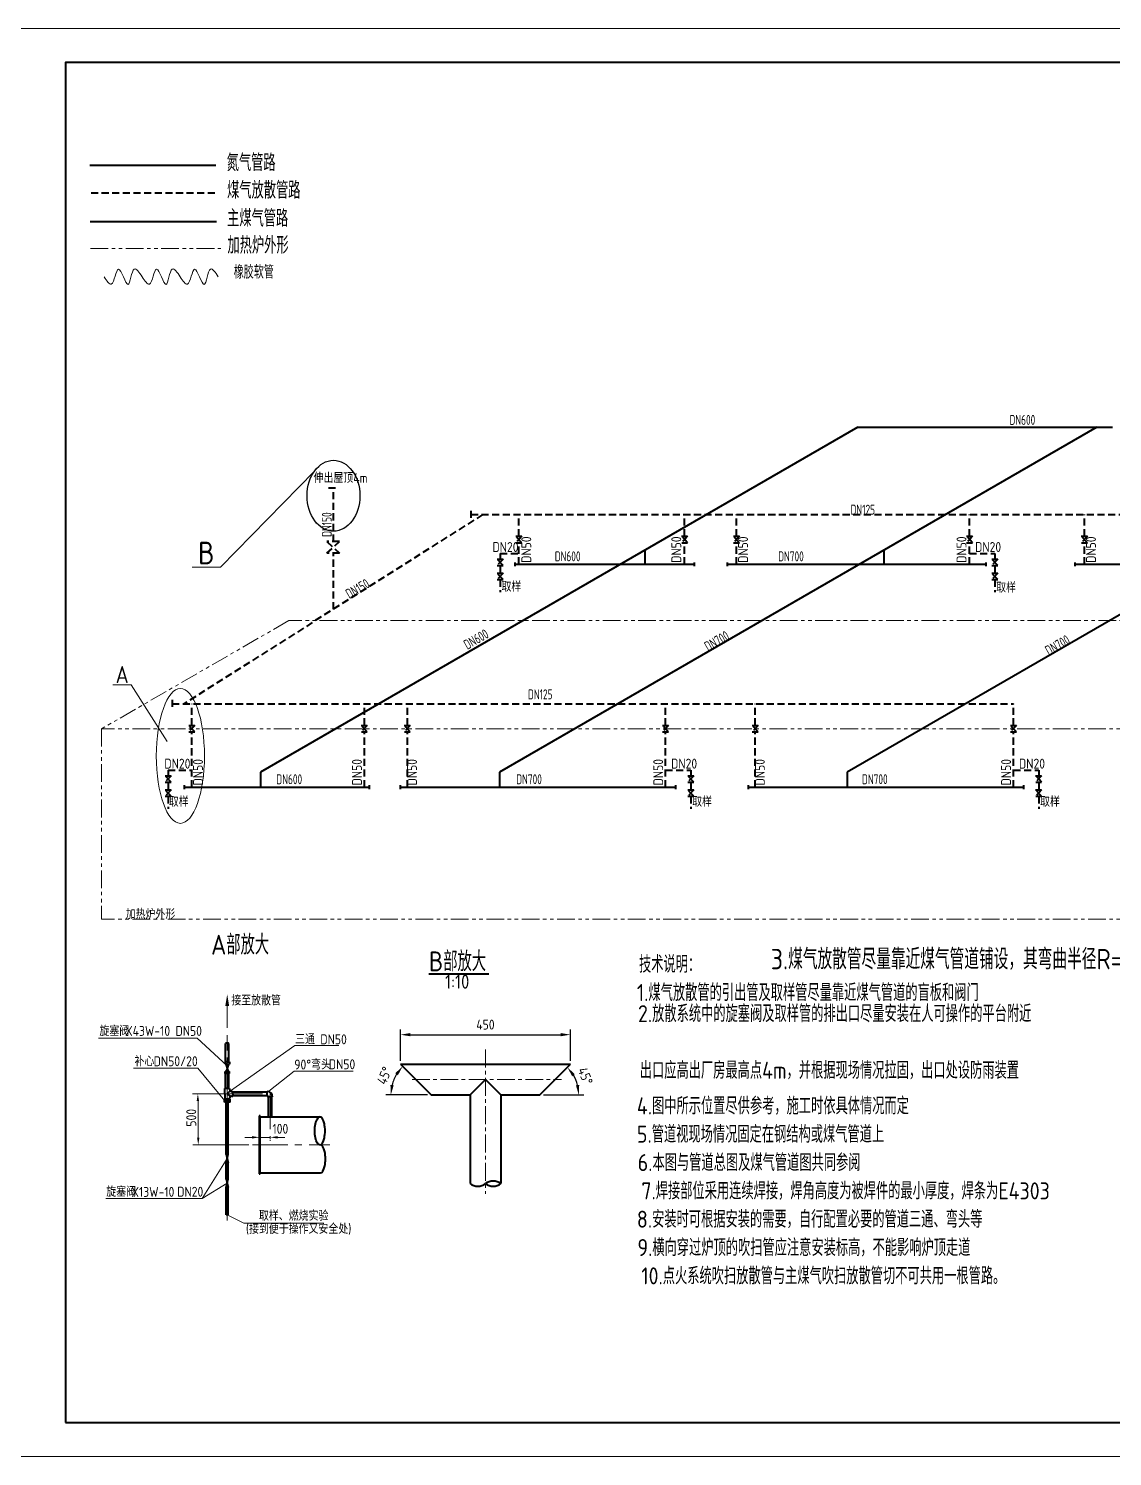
# Model space of a CAD drawing. Header units: millimetres. Extents: x -45744 to 19596, y 135 to 25335.
# Drawn here: x -15198 to 3940, y 135 to 25335 of the extents above; entities that cross this region are included whole.
import ezdxf
from ezdxf.enums import TextEntityAlignment as Align

# ---------------------------------------------------------------- set-up
doc = ezdxf.new("R2010")
doc.units = ezdxf.units.MM
doc.header["$LTSCALE"] = 500
for name, pattern in [('CENTER', [2, 1.25, -0.25, 0.25, -0.25]), ('DASHED2', [0.375, 0.25, -0.125]), ('PHANTOM2', [1.25, 0.625, -0.125, 0.125, -0.125, 0.125, -0.125])]:
    doc.linetypes.add(name, pattern=pattern)
for name, color, linetype, lineweight in [('2D', 4, 'PHANTOM2', 20), ('BIAOZHU', 3, 'Continuous', 25), ('SHI', 7, 'Continuous', 40), ('WEN', 3, 'Continuous', 20), ('XI', 2, 'Continuous', 20), ('ZHONG', 1, 'CENTER', 20)]:
    doc.layers.add(name, color=color, linetype=linetype, lineweight=lineweight)
doc.styles.add('GB', font='gbenor.shx', dxfattribs={"bigfont": 'gbcbig.shx'})
doc.styles.add('HZ0', font='SIMPLEX.shx', dxfattribs={"width": 0.8, "height": 140, "bigfont": 'hztxt0.shx'})
doc.dimstyles.new('SUNNY', dxfattribs={"dimscale": 50, "dimtxt": 3.5, "dimasz": 3.5, "dimexe": 1.8, "dimexo": 1.25, "dimgap": 1.8, "dimtad": 1, "dimdec": 3, "dimdsep": 46, "dimtxsty": 'GB', "dimcen": 3.5, "dimadec": 3, "dimazin": 2, "dimtfac": 1, "dimtdec": 3, "dimtix": 1, "dimtmove": 0, "dimatfit": 2, "dimfxl": 0, "dimarcsym": 0})

# ---------------------------------------------------------------- blocks, each defined once
blk = doc.blocks.new('*D4')
at = {"layer": 'Defpoints', "color": 0}
for p in [(-8630, 7056), (-8705, 6871), (-8090, 6516), (-8090, 6516), (-7400, 6516)]:
    blk.add_point(p, dxfattribs=at)
at = {"layer": 'WEN', "color": 0, "lineweight": -2}
blk.add_line((-8152, 6516), (-8891, 6516), dxfattribs=at)
blk.add_arc((-8090, 6516), 711, 149.1394, 165.8606, dxfattribs=at)
at = {"layer": 'WEN', "color": 0}
for points in [[(-8723, 6899), (-8677, 6863), (-8592, 7019)], [(-8750, 6686), (-8808, 6693), (-8801, 6516)]]:
    blk.add_solid(points, dxfattribs=at)
at = {"layer": 'WEN', "color": 0, "insert": (-8915, 6858), "char_height": 175, "attachment_point": 5, "rotation": 67.5, "style": 'GB'}
blk.add_mtext('45°', dxfattribs=at)
blk = doc.blocks.new('*D5')
at = {"layer": 'Defpoints', "color": 0}
for p in [(-5630, 7056), (-5505, 6694), (-6860, 6516), (-6170, 6516), (-6170, 6516)]:
    blk.add_point(p, dxfattribs=at)
at = {"layer": 'WEN', "color": 0, "lineweight": -2}
blk.add_line((-6107, 6516), (-5392, 6516), dxfattribs=at)
blk.add_arc((-6170, 6516), 688, 14.6174, 30.3826, dxfattribs=at)
at = {"layer": 'WEN', "color": 0}
for points in [[(-5599, 6846), (-5553, 6882), (-5683, 7002)], [(-5475, 6693), (-5533, 6686), (-5482, 6516)]]:
    blk.add_solid(points, dxfattribs=at)
at = {"layer": 'WEN', "color": 0, "insert": (-5366, 6849), "char_height": 175, "attachment_point": 5, "rotation": 292.5, "style": 'GB'}
blk.add_mtext('45°', dxfattribs=at)
blk = doc.blocks.new('*D6')
at = {"layer": 'Defpoints', "color": 0}
for p in [(-5630, 7579), (-8630, 7056), (-5630, 7056)]:
    blk.add_point(p, dxfattribs=at)
at = {"layer": 'WEN', "color": 0, "lineweight": -2}
for p, q in [((-8630, 7119), (-8630, 7669)), ((-8455, 7579), (-5805, 7579)), ((-5630, 7119), (-5630, 7669))]:
    blk.add_line(p, q, dxfattribs=at)
at = {"layer": 'WEN', "color": 0}
for points in [[(-8455, 7608), (-8455, 7550), (-8630, 7579)], [(-5805, 7608), (-5805, 7550), (-5630, 7579)]]:
    blk.add_solid(points, dxfattribs=at)
at = {"layer": 'WEN', "color": 0, "insert": (-7130, 7757), "char_height": 175, "attachment_point": 5, "style": 'GB'}
blk.add_mtext('450', dxfattribs=at)

msp = doc.modelspace()

# ---------------------------------------------------------------- linework, layer by layer
at = {"layer": '2D'}
for p, q in [((-14104.4268, 21456.7141), (-11803.3774, 21456.7141)), ((-10602.1627, 14886.3768), (-13909.2821, 12977.0105)), ((10254.8526, 14886.3768), (-10602.1627, 14886.3768)), ((6947.7332, 12977.0105), (-13909.2821, 12977.0105)), ((-13909.2821, 12977.0105), (-13909.2821, 9619.9171)), ((6947.7332, 9619.9171), (-13909.2821, 9619.9171))]:
    msp.add_line(p, q, dxfattribs=at)
at = {"layer": 'BIAOZHU'}
msp.add_line((-11809.4976, 15830.1405), (-10151.3332, 17522.4078), dxfattribs=at)
msp.add_ellipse((-9814.1881, 17089.9524), major_axis=(0, 625.3386), ratio=0.7463955557, start_param=-6.283185307179585, end_param=0, dxfattribs=at)
at = {"layer": 'SHI', "color": 4, "lineweight": 40}
msp.add_line((-11890.0858, 22915.8381), (-14118.2493, 22915.8381), dxfattribs=at)
at = {"layer": 'SHI', "color": 6, "linetype": 'DASHED2', "lineweight": 40}
for p, q in [((-14094.8601, 22437.4017), (-11867.6943, 22437.4017)), ((-9900.4381, 17228.0294), (-9727.9381, 17228.0294)), ((-9814.1881, 16280.0039), (-9814.1881, 17228.0294)), ((-7177.1881, 16758.0423), (-12451.1881, 13418.884)), ((-7386.6881, 16825.976), (-7386.6881, 16690.1085)), ((-7386.6881, 16758.0423), (7559.8351, 16758.0423)), ((-6540.1881, 16375.2811), (-6540.1881, 16758.0423)), ((-3613.1881, 16375.2811), (-3613.1881, 16758.0423)), ((-2697.6881, 16375.2811), (-2697.6881, 16758.0423)), ((1417.3119, 16375.2811), (1417.3119, 16758.0423)), ((3444.8351, 16375.2811), (3444.8351, 16758.0423)), ((-9709.7188, 16280.0039), (-9929.1065, 16280.0039)), ((-9929.1065, 16280.0039), (-9704.5549, 16076.0548)), ((-9929.1065, 16076.0548), (-9709.7188, 16280.0039)), ((-6594.8835, 16375.2811), (-6488.3846, 16375.2811)), ((-6488.3846, 16261.0696), (-6594.8835, 16375.2811)), ((-6488.3846, 16375.2811), (-6591.9917, 16261.0696)), ((-6591.9917, 16261.0696), (-6488.3846, 16261.0696)), ((-6540.1881, 15880.1308), (-6540.1881, 16261.0696)), ((-3667.8835, 16375.2811), (-3561.3846, 16375.2811)), ((-3561.3846, 16261.0696), (-3667.8835, 16375.2811)), ((-3561.3846, 16375.2811), (-3664.9917, 16261.0696)), ((-3664.9917, 16261.0696), (-3561.3846, 16261.0696)), ((-3613.1881, 15880.1308), (-3613.1881, 16261.0696)), ((-2752.3835, 16375.2811), (-2645.8846, 16375.2811)), ((-2645.8846, 16261.0696), (-2752.3835, 16375.2811)), ((-2645.8846, 16375.2811), (-2749.4917, 16261.0696)), ((-2749.4917, 16261.0696), (-2645.8846, 16261.0696)), ((-2697.6881, 15880.1308), (-2697.6881, 16261.0696)), ((1362.6165, 16375.2811), (1469.1154, 16375.2811)), ((1469.1154, 16261.0696), (1362.6165, 16375.2811)), ((1469.1154, 16375.2811), (1365.5083, 16261.0696)), ((1365.5083, 16261.0696), (1469.1154, 16261.0696)), ((1417.3119, 15880.1308), (1417.3119, 16261.0696)), ((3390.1398, 16375.2811), (3496.6387, 16375.2811)), ((3496.6387, 16261.0696), (3390.1398, 16375.2811)), ((3496.6387, 16375.2811), (3393.0316, 16261.0696)), ((3393.0316, 16261.0696), (3496.6387, 16261.0696)), ((3444.8351, 15880.1308), (3444.8351, 16261.0696)), ((-9704.5549, 16076.0548), (-9929.1065, 16076.0548)), ((-9814.1881, 15087.3969), (-9814.1881, 16076.0548)), ((-6926.3835, 15973.227), (-6819.8846, 15973.227)), ((-6819.8846, 15859.0155), (-6926.3835, 15973.227)), ((-6819.8846, 15973.227), (-6923.4917, 15859.0155)), ((-6871.6881, 16070.6002), (-6540.1881, 16070.6002)), ((-6871.6881, 16070.6002), (-6871.6881, 15973.227)), ((1417.3119, 16070.6002), (1862.8119, 16070.6002)), ((1808.1165, 15973.227), (1914.6154, 15973.227)), ((1914.6154, 15859.0155), (1808.1165, 15973.227)), ((1914.6154, 15973.227), (1811.0083, 15859.0155)), ((1862.8119, 16070.6002), (1862.8119, 15973.227)), ((-6926.3835, 15724.227), (-6819.8846, 15724.227)), ((-6819.8846, 15610.0155), (-6926.3835, 15724.227)), ((-6923.4917, 15859.0155), (-6819.8846, 15859.0155)), ((-6819.8846, 15724.227), (-6923.4917, 15610.0155)), ((-6871.6881, 15859.0155), (-6871.6881, 15724.227)), ((1808.1165, 15724.227), (1914.6154, 15724.227)), ((1914.6154, 15610.0155), (1808.1165, 15724.227)), ((1811.0083, 15859.0155), (1914.6154, 15859.0155)), ((1914.6154, 15724.227), (1811.0083, 15610.0155)), ((1862.8119, 15859.0155), (1862.8119, 15724.227)), ((-6923.4917, 15610.0155), (-6819.8846, 15610.0155)), ((-6871.6881, 15610.0155), (-6871.6881, 15388.6747)), ((1811.0083, 15610.0155), (1914.6154, 15610.0155)), ((1862.8119, 15610.0155), (1862.8119, 15388.6747)), ((-12660.6881, 13487.884), (-12660.6881, 13352.0165)), ((-12660.6881, 13419.9502), (2192.3351, 13419.9502)), ((-12315.1881, 13037.189), (-12315.1881, 13419.9502)), ((-9268.6881, 13037.189), (-9268.6881, 13419.9502)), ((-8509.1881, 13037.189), (-8509.1881, 13419.9502)), ((-3950.1881, 13037.189), (-3950.1881, 13419.9502)), ((-2366.6649, 13037.189), (-2366.6649, 13419.9502)), ((2192.3351, 13037.189), (2192.3351, 13419.9502)), ((-12369.8835, 13037.189), (-12263.3846, 13037.189)), ((-12263.3846, 12922.9776), (-12369.8835, 13037.189)), ((-12263.3846, 13037.189), (-12366.9917, 12922.9776)), ((-12366.9917, 12922.9776), (-12263.3846, 12922.9776)), ((-12315.1881, 11946.1502), (-12315.1881, 12922.9776)), ((-9323.3835, 13037.189), (-9216.8846, 13037.189)), ((-9216.8846, 12922.9776), (-9323.3835, 13037.189)), ((-9216.8846, 13037.189), (-9320.4917, 12922.9776)), ((-9320.4917, 12922.9776), (-9216.8846, 12922.9776)), ((-9268.6881, 11946.1502), (-9268.6881, 12922.9776)), ((-8563.8835, 13037.189), (-8457.3846, 13037.189)), ((-8457.3846, 12922.9776), (-8563.8835, 13037.189)), ((-8457.3846, 13037.189), (-8560.9917, 12922.9776)), ((-8560.9917, 12922.9776), (-8457.3846, 12922.9776)), ((-8509.1881, 11946.1502), (-8509.1881, 12922.9776)), ((-4004.8835, 13037.189), (-3898.3846, 13037.189)), ((-3898.3846, 12922.9776), (-4004.8835, 13037.189)), ((-3898.3846, 13037.189), (-4001.9917, 12922.9776)), ((-4001.9917, 12922.9776), (-3898.3846, 12922.9776)), ((-3950.1881, 11946.1502), (-3950.1881, 12922.9776)), ((-2421.3602, 13037.189), (-2314.8613, 13037.189)), ((-2314.8613, 12922.9776), (-2421.3602, 13037.189)), ((-2314.8613, 13037.189), (-2418.4684, 12922.9776)), ((-2418.4684, 12922.9776), (-2314.8613, 12922.9776)), ((-2366.6649, 11946.1502), (-2366.6649, 12922.9776)), ((2137.6398, 13037.189), (2244.1387, 13037.189)), ((2244.1387, 12922.9776), (2137.6398, 13037.189)), ((2244.1387, 13037.189), (2140.5316, 12922.9776)), ((2140.5316, 12922.9776), (2244.1387, 12922.9776)), ((2192.3351, 11946.1502), (2192.3351, 12922.9776)), ((-12787.3835, 12149.7094), (-12680.8846, 12149.7094)), ((-12680.8846, 12035.498), (-12787.3835, 12149.7094)), ((-12680.8846, 12149.7094), (-12784.4917, 12035.498)), ((-12732.6881, 12247.0827), (-12316.1881, 12247.0827)), ((-12732.6881, 12247.0827), (-12732.6881, 12149.7094)), ((-3950.1881, 12247.0827), (-3504.6881, 12247.0827)), ((-3559.3835, 12149.7094), (-3452.8846, 12149.7094)), ((-3452.8846, 12035.498), (-3559.3835, 12149.7094)), ((-3452.8846, 12149.7094), (-3556.4917, 12035.498)), ((-3504.6881, 12247.0827), (-3504.6881, 12149.7094)), ((2192.3351, 12247.0827), (2637.8351, 12247.0827)), ((2583.1398, 12149.7094), (2689.6387, 12149.7094)), ((2689.6387, 12035.498), (2583.1398, 12149.7094)), ((2689.6387, 12149.7094), (2586.0316, 12035.498)), ((2637.8351, 12247.0827), (2637.8351, 12149.7094)), ((-12787.3835, 11900.7094), (-12680.8846, 11900.7094)), ((-12680.8846, 11786.498), (-12787.3835, 11900.7094)), ((-12784.4917, 12035.498), (-12680.8846, 12035.498)), ((-12680.8846, 11900.7094), (-12784.4917, 11786.498)), ((-12732.6881, 12035.498), (-12732.6881, 11900.7094)), ((-3559.3835, 11900.7094), (-3452.8846, 11900.7094)), ((-3452.8846, 11786.498), (-3559.3835, 11900.7094)), ((-3556.4917, 12035.498), (-3452.8846, 12035.498)), ((-3452.8846, 11900.7094), (-3556.4917, 11786.498)), ((-3504.6881, 12035.498), (-3504.6881, 11900.7094)), ((2583.1398, 11900.7094), (2689.6387, 11900.7094)), ((2689.6387, 11786.498), (2583.1398, 11900.7094)), ((2586.0316, 12035.498), (2689.6387, 12035.498)), ((2689.6387, 11900.7094), (2586.0316, 11786.498)), ((2637.8351, 12035.498), (2637.8351, 11900.7094)), ((-12784.4917, 11786.498), (-12680.8846, 11786.498)), ((-12732.6881, 11786.498), (-12732.6881, 11565.1572)), ((-3556.4917, 11786.498), (-3452.8846, 11786.498)), ((-3504.6881, 11786.498), (-3504.6881, 11565.1572)), ((2586.0316, 11786.498), (2689.6387, 11786.498)), ((2637.8351, 11786.498), (2637.8351, 11565.1572))]:
    msp.add_line(p, q, dxfattribs=at)
at = {"layer": 'SHI', "lineweight": 40}
for p, q in [((-11876.3369, 21923.3496), (-14110.6261, 21923.3496)), ((-554.5808, 18300.764), (-11103.1881, 12210.5227)), ((3663.9192, 18300.764), (-6884.6881, 12210.5227)), ((9806.4425, 18300.764), (-742.1649, 12210.5227)), ((-554.5808, 18300.764), (3940.1803, 18300.764)), ((-4316.6881, 16128.7103), (-4316.6881, 15880.1308)), ((-98.1881, 16128.7103), (-98.1881, 15880.1308)), ((-6612.2825, 15914.3226), (-6612.2825, 15846.0017)), ((-6612.2825, 15880.1308), (-3447.153, 15880.1308)), ((-3447.153, 15914.3226), (-3447.153, 15846.0017)), ((-2864.7714, 15914.3226), (-2864.7714, 15846.0017)), ((-2864.7714, 15880.1308), (1705.6784, 15880.1308)), ((1705.6784, 15914.3226), (1705.6784, 15846.0017)), ((3277.7518, 15914.3226), (3277.7518, 15846.0017)), ((3277.7518, 15880.1308), (7848.2017, 15880.1308)), ((-11103.1881, 12210.5227), (-11103.1881, 11946.1502)), ((-6884.6881, 12210.5227), (-6884.6881, 11946.1502)), ((-742.1649, 12210.5227), (-742.1649, 11946.1502)), ((-12447.8994, 11980.3421), (-12447.8994, 11912.0211)), ((-12447.8994, 11946.1502), (-9184.3477, 11946.1502)), ((-9184.3477, 11980.3421), (-9184.3477, 11912.0211)), ((-8633.7839, 11980.3421), (-8633.7839, 11912.0211)), ((-8633.7839, 11946.1502), (-3774.5851, 11946.1502)), ((-3774.5851, 11980.3421), (-3774.5851, 11912.0211)), ((-2491.2607, 11980.3421), (-2491.2607, 11912.0211)), ((-2491.2607, 11946.1502), (2367.9382, 11946.1502)), ((2367.9382, 11980.3421), (2367.9382, 11912.0211))]:
    msp.add_line(p, q, dxfattribs=at)
at = {"layer": 'SHI'}
for p, q in [((-8132.5319, 8654.0984), (-7072.0507, 8654.0984)), ((-11719.1745, 7097.119), (-11719.1745, 7421.8688)), ((-11660.2967, 7097.119), (-11660.2967, 7421.8688)), ((-11728.7155, 7097.119), (-11728.7155, 7059.335)), ((-11690.0172, 7097.119), (-11728.7155, 7097.119)), ((-11690.0172, 7059.335), (-11728.7155, 7059.335)), ((-11668.8235, 6930.018), (-11711.211, 7059.335)), ((-11668.8235, 7059.335), (-11711.211, 6930.018)), ((-11690.0172, 7097.119), (-11647.0177, 7097.119)), ((-11690.0172, 7059.335), (-11647.0177, 7059.335)), ((-11647.0177, 7097.119), (-11647.0177, 7059.335)), ((-11728.7155, 6892.234), (-11728.7155, 6930.018)), ((-11690.0172, 6930.018), (-11728.7155, 6930.018)), ((-11690.0172, 6892.234), (-11728.7155, 6892.234)), ((-11719.7377, 6628.6654), (-11719.7377, 6892.234)), ((-11690.0172, 6930.018), (-11647.0177, 6930.018)), ((-11690.0172, 6892.234), (-11647.0177, 6892.234)), ((-11660.2967, 6628.6654), (-11660.2967, 6892.234)), ((-11647.0177, 6892.234), (-11647.0177, 6930.018)), ((-11730.9696, 6537.677), (-11730.9696, 6628.6654)), ((-11649.0648, 6628.6654), (-11730.9696, 6628.6654)), ((-11690.0172, 6536.7928), (-11645.7608, 6580.2623)), ((-11649.0648, 6628.6654), (-11649.0648, 6613.8505)), ((-11613.6972, 6578.4828), (-11589.2296, 6578.4828)), ((-11589.2296, 6536.7928), (-11589.2296, 6578.4828)), ((-11589.2296, 6567.3975), (-10983.2594, 6567.3975)), ((-10983.2594, 6497.958), (-10983.2594, 6576.7011)), ((-11740.3754, 6390.5858), (-11740.3754, 6443.6373)), ((-11637.9985, 6443.6373), (-11740.3754, 6443.6373)), ((-11637.9985, 6390.5858), (-11740.3754, 6390.5858)), ((-11730.9696, 6536.7928), (-11730.9696, 6443.6373)), ((-11709.4695, 5466.5566), (-11709.4695, 6390.5858)), ((-11705.9692, 6390.5858), (-11705.9692, 6443.6373)), ((-11690.0172, 6536.7928), (-11645.7608, 6493.3233)), ((-11673.4532, 6390.5858), (-11673.4532, 6443.6373)), ((-11670.565, 5466.5566), (-11670.565, 6390.5858)), ((-11649.0648, 6443.6373), (-11649.0648, 6459.7351)), ((-11637.9985, 6390.5858), (-11637.9985, 6443.6373)), ((-11613.6972, 6495.1028), (-11589.2296, 6495.1028)), ((-11589.2296, 6536.7928), (-11589.2296, 6495.1028)), ((-11589.2296, 6507.9565), (-10983.2594, 6507.9565)), ((-10887.9682, 6481.4099), (-10966.7114, 6481.4099)), ((-10958.9088, 6129.7753), (-10958.9088, 6481.4099)), ((-10899.385, 6129.7753), (-10899.385, 6481.4099)), ((-11105.7201, 6147.2735), (-11123.2184, 6147.2735)), ((-11123.2184, 6147.2735), (-11123.2184, 5120.402)), ((-11105.7201, 5120.402), (-11105.7201, 6147.2735)), ((-11105.7201, 6129.7753), (-10044.9405, 6129.7753)), ((-11670.565, 5466.5566), (-11709.4695, 5466.5566)), ((-11709.4695, 5325.0859), (-11670.565, 5466.5566)), ((-11709.4695, 5466.5566), (-11670.565, 5325.0859)), ((-11709.4695, 5028.7402), (-11709.4695, 5325.0859)), ((-11670.565, 5325.0859), (-11709.4695, 5325.0859)), ((-11670.565, 5028.7402), (-11670.565, 5325.0859)), ((-11123.2184, 5120.402), (-11105.7201, 5120.402)), ((-11105.7201, 5137.9003), (-10044.9405, 5137.9003)), ((-11670.565, 5028.7402), (-11709.4695, 5028.7402)), ((-11709.4695, 4887.2695), (-11670.565, 5028.7402)), ((-11709.4695, 5028.7402), (-11670.565, 4887.2695)), ((-11709.4695, 4401.5351), (-11709.4695, 4887.2695)), ((-11670.565, 4887.2695), (-11709.4695, 4887.2695)), ((-11670.565, 4401.5351), (-11670.565, 4887.2695)), ((-11670.565, 4401.5351), (-11709.4695, 4401.5351))]:
    msp.add_line(p, q, dxfattribs=at)
at = {"layer": 'SHI', "ltscale": 0.5}
for p, q in [((-8629.7448, 7056.0023), (-5629.7448, 7056.0023)), ((-8629.7448, 7056.0023), (-8089.7448, 6516.0023)), ((-6169.7448, 6516.0023), (-5629.7448, 7056.0023)), ((-7129.7448, 6786.0023), (-7399.7448, 6516.0023)), ((-7129.7448, 6786.0023), (-6859.7448, 6516.0023)), ((-8089.7448, 6516.0023), (-7399.7448, 6516.0023)), ((-7399.7448, 6516.0023), (-7399.7448, 4950.1553)), ((-6859.7448, 6516.0023), (-6169.7448, 6516.0023)), ((-6859.7448, 6516.0023), (-6859.7448, 4950.1553))]:
    msp.add_line(p, q, dxfattribs=at)
at = {"layer": 'SHI'}
msp.add_lwpolyline([(-14544.2571, 735.4502), (18995.7429, 735.4502), (18995.7429, 24735.4502), (-14544.2571, 24735.4502)], close=True, dxfattribs=at)
for centre, radius, start, end in [((-11704.5959, 7414.1306), 16.505, 27.95891629, 152.04108371), ((-11674.8754, 7414.1306), 16.505, 27.95891629, 152.04108371), ((-11674.8754, 7429.607), 16.505, 207.95891629, 332.04108371), ((-11613.6972, 6613.8505), 35.3677, 180, 270), ((-10983.2594, 6481.4099), 95.2912, 0, 90), ((-11613.6972, 6459.7351), 35.3677, 90, 180), ((-10983.2594, 6481.4099), 16.548, 0, 90)]:
    msp.add_arc(centre, radius, start, end, dxfattribs=at)
at = {"layer": 'SHI', "ltscale": 0.5}
for centre, start, end in [((-7264.7448, 5127.5177), 232.72329465, 307.27670474), ((-6994.7448, 4772.7929), 52.72329496, 127.27670504), ((-6994.7448, 5127.5177), 232.72329465, 307.27670474)]:
    msp.add_arc(centre, 222.8955, start, end, dxfattribs=at)
at = {"layer": 'SHI', "extrusion": (0, 0, -1)}
msp.add_ellipse((-10052.8889, 5881.8065), major_axis=(0, 247.9687), ratio=0.3644045487, start_param=3.1415926536, end_param=6.2831853072, dxfattribs=at)
at = {"layer": 'SHI'}
for centre in [(-10052.8889, 5881.8065), (-10044.9405, 5385.869)]:
    msp.add_ellipse(centre, major_axis=(0, 247.9687), ratio=0.3644045487, start_param=3.1415926536, end_param=6.2831853072, dxfattribs=at)
at = {"layer": 'WEN'}
for p, q in [((-12309.4976, 15830.1405), (-11809.4976, 15830.1405)), ((-13386.5268, 13752.2947), (-12747.6881, 12750.1747)), ((-11690.0172, 8087.9959), (-11690.0172, 7701.7402)), ((-13960.0104, 7520.2564), (-12219.1264, 7520.2564)), ((-12219.1264, 7520.2564), (-11690.0172, 7031.85)), ((-10495.8236, 7385.5099), (-11634.6205, 6585.3358)), ((-9722.0104, 7385.5099), (-10495.8236, 7385.5099)), ((-12210.5308, 6990.6609), (-13343.5104, 6990.6609)), ((-12210.5308, 6990.6609), (-11729.3002, 6409.6748)), ((-10506.5107, 6936.8511), (-10952.9195, 6579.2128)), ((-9467.0104, 6936.8511), (-10506.5107, 6936.8511)), ((-11690.0172, 6536.7928), (-12302.5804, 6536.7928)), ((-11310.8226, 5633.8378), (-12295.5104, 5633.8378)), ((-11690.0172, 5395.8212), (-12134.6055, 4685.4299)), ((-12134.6055, 4685.4299), (-11690.0172, 4958.0049)), ((-12134.6055, 4685.4299), (-13831.5104, 4685.4299)), ((-11690.0172, 4401.5351), (-11396.7001, 4255.3515)), ((-11396.7001, 4255.3515), (-9985.0104, 4255.3515))]:
    msp.add_line(p, q, dxfattribs=at)
at = {"layer": 'WEN', "ltscale": 3}
for p, q in [((-13386.5268, 13752.2947), (-13708.7964, 13752.2947)), ((-12201.1051, 5761.0978), (-12201.1051, 6451.9528)), ((-12209.0588, 5633.8378), (-12264.7351, 5633.8378)), ((-11250.4784, 5767.1461), (-11377.7384, 5767.1461)), ((-11123.2184, 5767.1461), (-10929.1469, 5767.1461)), ((-11123.2184, 5725.7866), (-11123.2184, 5703.5161)), ((-10929.1469, 5725.7866), (-10929.1469, 5703.5161)), ((-10801.8869, 5767.1461), (-10674.6269, 5767.1461))]:
    msp.add_line(p, q, dxfattribs=at)
at = {"layer": 'WEN', "extrusion": (0, 0, -1)}
msp.add_ellipse((-12516.6881, 12497.6747), major_axis=(0, 1189), ratio=0.3575559997, dxfattribs=at)
at = {"layer": 'WEN'}
for points in [[(-13863.6065, 20952.5355), (-13736.5422, 20825.4712), (-13609.0166, 21087.6664), (-13440.5381, 20818.2162), (-13331.0272, 21091.8766), (-13191.686, 20952.5355)], [(-13191.686, 20952.5355), (-13064.6218, 20825.4712), (-12937.0961, 21087.6664), (-12768.6177, 20818.2162), (-12659.1067, 21091.8766), (-12519.7656, 20952.5355)], [(-12519.7656, 20952.5355), (-12392.7013, 20825.4712), (-12265.1757, 21087.6664), (-12096.6972, 20818.2162), (-11987.1863, 21091.8766), (-11847.8451, 20952.5355)]]:
    msp.add_spline(points, degree=3, dxfattribs=at)
msp.add_solid([(-11656.0643, 8087.9959), (-11723.9702, 8087.9959), (-11690.0172, 8291.7137)], dxfattribs=at)
at = {"layer": 'WEN', "ltscale": 3}
for points in [[(-12229.3851, 6409.5328), (-12186.9651, 6409.5328), (-12208.1751, 6536.7928)], [(-12222.3151, 5761.0978), (-12179.8951, 5761.0978), (-12201.1051, 5633.8378)], [(-11250.4784, 5788.3561), (-11250.4784, 5745.9361), (-11123.2184, 5767.1461)], [(-10801.8869, 5788.3561), (-10801.8869, 5745.9361), (-10929.1469, 5767.1461)]]:
    msp.add_solid(points, dxfattribs=at)
at = {"layer": 'XI'}
msp.add_lwpolyline([(-16044.2571, 135.4502), (19595.7429, 135.4502), (19595.7429, 25335.4502), (-16044.2571, 25335.4502)], close=True, dxfattribs=at)
at = {"layer": 'ZHONG'}
for p, q in [((-11690.0172, 4298.8497), (-11690.0172, 7570.1966)), ((-11690.0172, 6536.7928), (-10929.1469, 6536.7928)), ((-10929.1469, 6536.7928), (-10929.1469, 5740.6948)), ((-11244.5413, 5633.8378), (-9876.1622, 5633.8378))]:
    msp.add_line(p, q, dxfattribs=at)
at = {"layer": 'ZHONG', "ltscale": 0.5}
for p, q in [((-7129.7448, 7314.5058), (-7129.7448, 4771.3131)), ((-8426.1616, 6786.0023), (-5789.2726, 6786.0023))]:
    msp.add_line(p, q, dxfattribs=at)

# ---------------------------------------------------------------- texts
at = {"layer": 'BIAOZHU', "color": 2, "style": 'GB', "width": 0.8}
for s, p in [('DN600', (2122.1495, 18340.84)), ('DN125', (-684.4381, 16758.0423)), ('DN600', (-5906.4683, 15933.6553)), ('DN700', (-1962.1855, 15933.6553)), ('DN125', (-6379.6881, 13497.6747)), ('DN600', (-10822.1881, 11999.6747)), ('DN700', (-6586.6431, 11999.6747)), ('DN700', (-481.3809, 11999.6747))]:
    msp.add_text(s, height=175, dxfattribs=at).set_placement(p)
at = {"layer": 'BIAOZHU', "color": 2, "style": 'GB'}
for s, p in [('伸出屋顶4m', (-10164.7921, 17317.3933)), ('DN20', (-7006.9645, 16098.2036)), ('DN20', (1514.0355, 16098.2036)), ('取样', (-6847.4645, 15396.2476)), ('取样', (1887.0355, 15381.7476)), ('DN20', (-12799.9645, 12274.6861)), ('DN20', (-3853.4645, 12274.6861)), ('DN20', (2289.0587, 12274.6861)), ('取样', (-12721.4645, 11600.7301)), ('取样', (-3480.4645, 11600.7301)), ('取样', (2662.0587, 11600.7301)), (' 接至放散管', (-11712.0781, 8094.8833)), ('旋塞阀', (-13945.78, 7555.3661)), ('X43W-10 DN50', (-13494.0261, 7557.5056)), ('三通 DN50', (-10490.5368, 7409.4782)), ('补心', (-13326.9797, 7020.9414)), ('DN50/20', (-12989.2443, 7022.2937)), ('90%%D弯头', (-10505.9757, 6964.0469)), ('DN50', (-9896.4138, 6969.0287)), ('100', (-10890.91, 5830.7761)), ('旋塞阀', (-13824.58, 4718.9401)), ('X13W-10', (-13381.9211, 4716.2977)), ('DN20', (-12573.2125, 4719.2738)), ('取样、燃烧实验', (-11128.4388, 4295.8998)), ('(接到便于操作又安全处)', (-11359.4089, 4063.8145))]:
    msp.add_text(s, height=175, dxfattribs=at).set_placement(p)
at = {"layer": 'BIAOZHU', "color": 2, "style": 'GB', "width": 0.8}
for s, rotation, p in [('DN150', 90, (-9844.1822, 16364.0386)), ('DN150', 30, (-9533.2941, 15266.3072)), ('DN600', 30, (-7449.3142, 14368.9037)), ('DN700', 30, (-3198.2452, 14338.8915)), ('DN700', 30, (2817.8109, 14265.8757))]:
    msp.add_text(s, height=175, rotation=rotation, dxfattribs=at).set_placement(p)
at = {"layer": 'BIAOZHU', "color": 2, "style": 'GB'}
for s, p in [('DN50', (-6321.9992, 15905.6999)), ('DN50', (-3673.9992, 15905.6999)), ('DN50', (-2493.9992, 15905.6999)), ('DN50', (1362.5008, 15905.6999)), ('DN50', (3648.524, 15905.6999)), ('DN50', (-12118.5859, 11977.0814)), ('DN50', (-9311.5859, 11977.0814)), ('DN50', (-8340.0859, 11977.0814)), ('DN50', (-3993.0859, 11977.0814)), ('DN50', (-2197.5627, 11977.0814)), ('DN50', (2149.4373, 11977.0814)), ('500', (-12236.8216, 5956.2654))]:
    msp.add_text(s, height=175, rotation=90, dxfattribs=at).set_placement(p)
at = {"layer": 'WEN'}
for s, height, style, p in [('氮气管路', 300, 'GB', (-11699.0268, 22819.3644)), ('煤气放散管路', 300, 'GB', (-11692.2745, 22333.7835)), ('主煤气管路', 300, 'GB', (-11692.2745, 21837.6206)), ('加热炉外形', 300, 'GB', (-11685.558, 21363.1216)), ('橡胶软管', 236.7183, 'GB', (-11575.3337, 20920.904)), ('A', 300, 'GB', (-13660.0909, 13784.5643)), ('加热炉外形', 166.25776, 'HZ0', (-13480.7044, 9619.9171)), ('A部放大', 350, 'GB', (-11974.51, 8992.4054)), ('B部放大', 350, 'GB', (-8129.7448, 8697.5023)), ('3.煤气放散管尽量靠近煤气管道铺设，其弯曲半径R=4D(D为放散管外径）放散管', 360, 'GB', (-2092.3926, 8732.7741)), ('技术说明：', 300, 'GB', (-4418.9341, 8672.0681)), ('1:10', 250, 'GB', (-7843.3174, 8389.9722)), ('1.煤气放散管的引出管及取样管尽量靠近煤气管道的盲板和阀门', 300, 'GB', (-4456.4341, 8172.0681)), ('2.放散系统中的旋塞阀及取样管的排出口尽量安装在人可操作的平台附近', 300, 'GB', (-4436.9533, 7799.8868)), ('出口应高出厂房最高点4m，并根据现场情况拉固，出口处设防雨装置', 300, 'GB', (-4405.8017, 6799.8868)), ('4.图中所示位置尽供参考，施工时依具体情况而定', 300, 'GB', (-4456.4341, 6172.0681)), ('5.管道视现场情况固定在钢结构或煤气管道上', 300, 'GB', (-4456.4341, 5672.0681)), ('6.本图与管道总图及煤气管道图共同参阅', 300, 'GB', (-4441.4735, 5172.0681)), ('7.焊接部位采用连续焊接，焊角高度为被焊件的最小厚度，焊条为E4303', 300, 'GB', (-4377.7493, 4672.0681)), ('8.安装时可根据安装的需要，自行配置必要的管道三通、弯头等', 300, 'GB', (-4456.4341, 4172.0681)), ('9.横向穿过炉顶的吹扫管应注意安装标高，不能影响炉顶走道', 300, 'GB', (-4446.9524, 3672.0681)), ('10.点火系统吹扫放散管与主煤气吹扫放散管切不可共用一根管路。', 300, 'GB', (-4377.7493, 3172.0681))]:
    msp.add_text(s, height=height, dxfattribs=dict(at, style=style)).set_placement(p)
at = {"layer": 'WEN', "style": 'GB'}
msp.add_text('B', height=400, dxfattribs=at).set_placement((-12059.4976, 16080.1405), align=Align.MIDDLE)

# ---------------------------------------------------------------- dimensions: what is measured, and where the dimension line sits
at = {"layer": 'WEN'}
dim = msp.add_linear_dim(base=(-5629.7448, 7579.2821), p1=(-8629.7448, 7056.0023), p2=(-5629.7448, 7056.0023), text='450', dimstyle='SUNNY', dxfattribs=at)
dim.commit()
dim.dimension.update_dxf_attribs({"geometry": '*D6', "text_midpoint": (-7129.7448, 7756.7821)})
for base, line1, line2, picture, middle in [((-8705.4348, 6871.4711), ((-8089.7448, 6516.0023), (-7399.7448, 6516.0023)), ((-8629.7448, 7056.0023), (-8089.7448, 6516.0023)), '*D4', (-8915.0121, 6857.8392)), ((-5505.3725, 6694.0203), ((-6859.7448, 6516.0023), (-6169.7448, 6516.0023)), ((-6169.7448, 6516.0023), (-5629.7448, 7056.0023)), '*D5', (-5365.8457, 6848.9882))]:
    dim = msp.add_angular_dim_2l(base=base, line1=line1, line2=line2, dimstyle='SUNNY', dxfattribs=at)
    dim.commit()
    dim.dimension.update_dxf_attribs({"geometry": picture, "text_midpoint": middle})

doc.saveas('drawing.dxf')
